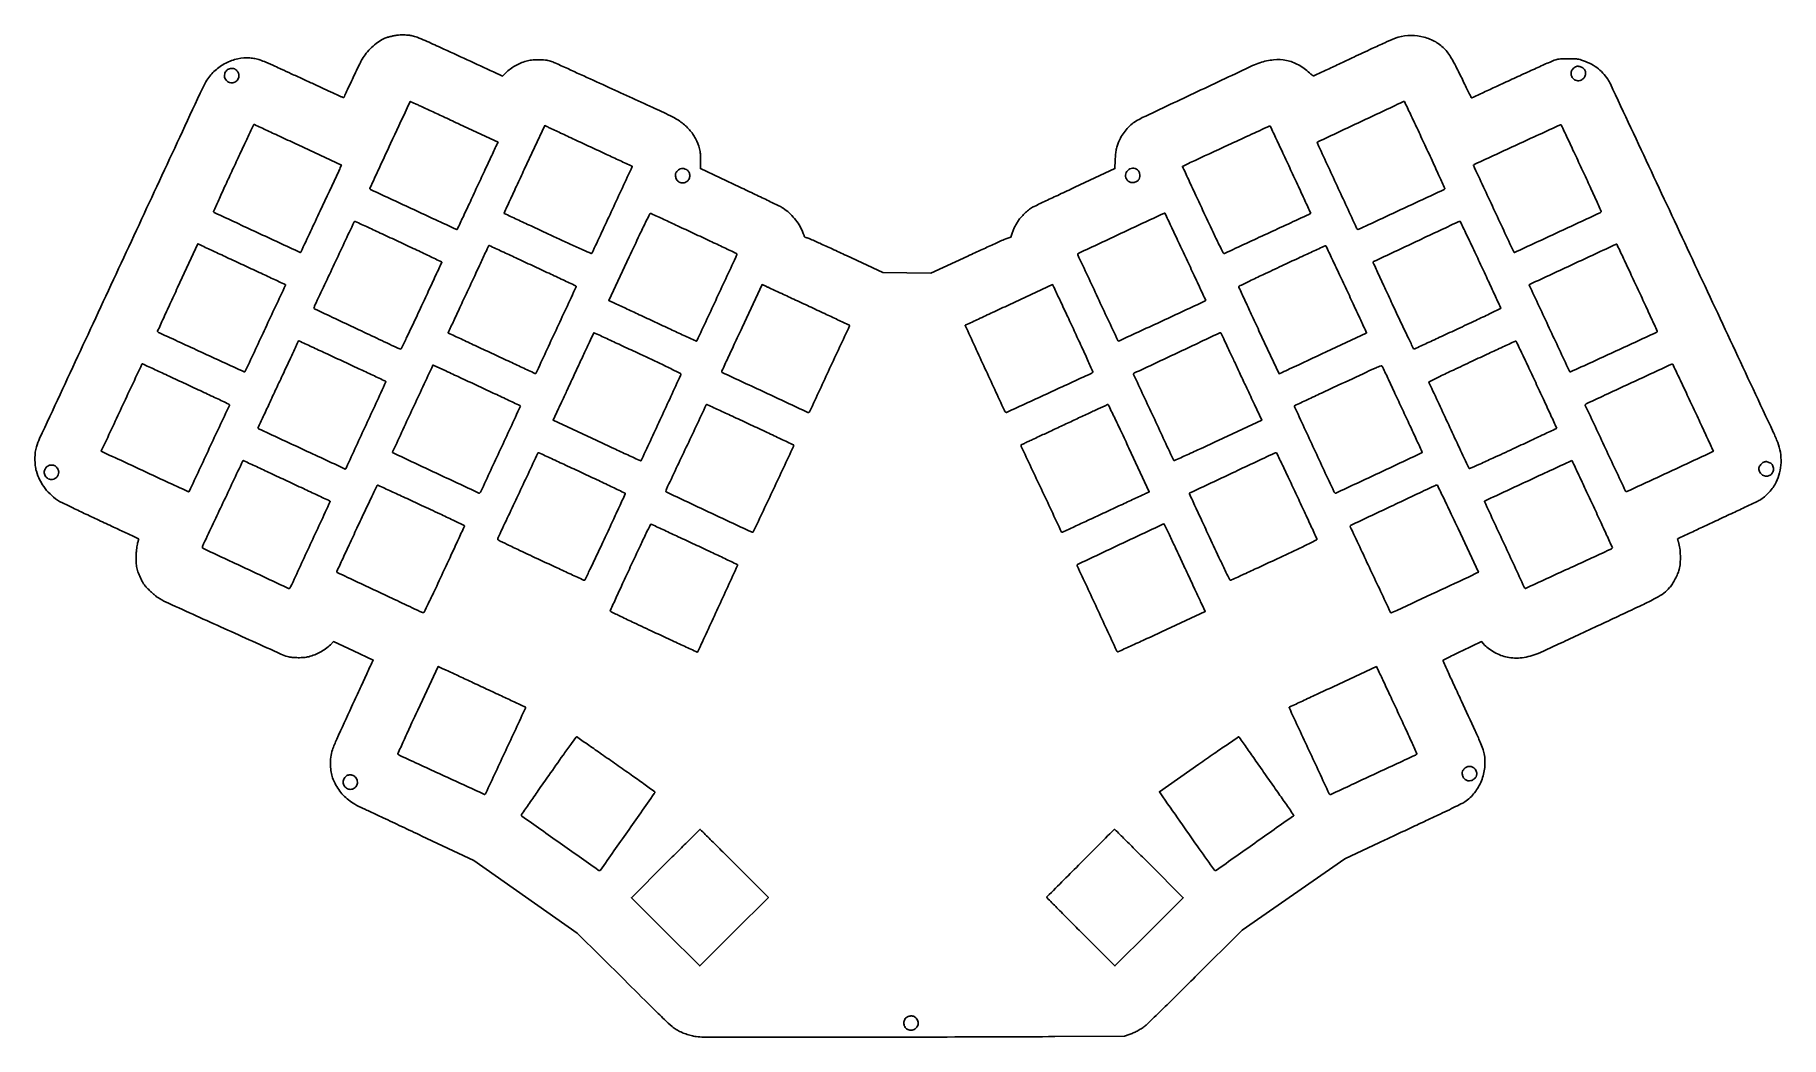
# Model space of a CAD drawing. Extents: x 0 to 2966, y 0 to 1703.
import ezdxf

# ---------------------------------------------------------------- set-up
doc = ezdxf.new("R2010")
doc.units = 0

msp = doc.modelspace()

# ---------------------------------------------------------------- linework, layer by layer
for points in [[(615, 1702.333893, 0.013185), (608.451595, 1701.124802, 0.013648), (602.051577, 1699.584057, 0.014377), (596.451535, 1697.898944, 0.035747), (592.5, 1696.263048, 0.043317), (582.350445, 1690.032588, 0.030713), (572.112542, 1681.434831, 0.030675), (562.986939, 1671.629686, 0.042687), (556.190535, 1661.756236, 0.017191), (552.084211, 1653.929302, 0.001077), (540.817848, 1630.404124, 0.001152), (529.714836, 1606.952206, 0.015494), (525.935249, 1598.229496, -0.037554), (525.302498, 1596.929474, -0.213267), (524.692199, 1596.491454, -0.140044), (523.79841, 1596.559512, -0.013657), (521.766955, 1597.374646, -0.00524), (519.3491, 1598.452602, -0.000091), (506.240918, 1604.464988, -0.00023), (490.981428, 1611.475965, -0.000153), (473.5, 1619.524039, 0.000044), (454.768009, 1628.152813, 0.000041), (435.696875, 1636.933877, 0.000041), (418.822024, 1644.700315, 0.000146), (408, 1649.676113, 0.006597), (392.7614, 1656.435175, 0.021839), (382.494085, 1660.307008, 0.030999), (374.058265, 1662.505702, 0.029753), (365.298874, 1663.682076, 0.073704), (344.755854, 1662.177069, 0.064082), (324.454232, 1654.806375, 0.063224), (306.430625, 1642.408732, 0.067901), (292.569781, 1626.164526, 0.033885), (285.38591, 1613.109557, 0.000035), (146.815535, 1315.097396, 0.000036), (8.353442, 1017.208044, 0.033127), (2.862252, 1003, 0.04885), (0.989935, 993.99276, 0.026394), (0.37177, 982.672153, 0.026305), (0.954963, 971.206769, 0.043747), (2.788948, 961.714544, 0.0483), (8.786721, 946.469355, 0.045532), (17.696392, 932.332065, 0.045542), (29.015359, 920.043988, 0.048376), (42.159289, 910.283698, 0.023471), (46.144168, 908.131936, 0.000578), (64.878041, 899.150992, 0.001251), (86.897737, 888.693736, 0.000851), (112, 876.901631, -0.000057), (136.744858, 865.325376, -0.000094), (157.606309, 855.558191, -0.000002), (176.523302, 846.696953, -0.048298), (176.681052, 846.603548, -0.306133), (176.73067, 846.465709, -0.000848), (176.217364, 844.458074, -0.004452), (175.607381, 842.173486, -0.002713), (174.848298, 839.485615, 0.024439), (173.910843, 835.514075, 0.0154), (173.188493, 830.802661, 0.012953), (172.652201, 825.200103, 0.007627), (172.28726, 818.482562, 0.021251), (172.327985, 806.768184, 0.039441), (173.510593, 797.342447, 0.040267), (176.137001, 788.349351, 0.023194), (180.647632, 778, 0.015251), (183.544867, 772.540565, 0.031407), (186.198965, 768.5, 0.027412), (189.563377, 764.495794, 0.009105), (194.911796, 759, 0.011582), (199.384767, 754.768918, 0.012755), (203.910205, 750.887482, 0.013707), (208.188208, 747.594495, 0.024757), (211.888408, 745.174979, 0.025846), (227.219002, 737.2342, 0.000366), (321.723036, 694.405373, 0.00025), (418.278342, 650.790063, 0.038966), (429.5, 646.746068, 0.042044), (437.479338, 645.261435, 0.023035), (447.41647, 644.725755, 0.023021), (457.392049, 645.107431, 0.040866), (465.5, 646.465543, 0.032094), (475.530795, 649.698777, 0.032315), (485.041524, 654.183099, 0.032187), (493.929944, 659.874655, 0.031286), (502.103843, 666.710037), (507.707686, 672.02562), (541.30194, 656.362781), (574.896194, 640.699941), (573.571251, 638.099971, 0.00968), (572.573014, 636.043647, 0.000045), (562.639832, 614.526241, 0.000213), (551.357843, 590.053757, 0.000135), (538.21847, 561.5, 0.001151), (513.050731, 506.434418, 0.020033), (505.624373, 488.178075, 0.057565), (502.739743, 475.928536, 0.04115), (502.26038, 461.842757, 0.029383), (503.488532, 450.406716, 0.040458), (506.010219, 440.389226, 0.039837), (510.148427, 430.792265, 0.027287), (516.26425, 420.619599, 0.040203), (523.824672, 411.197763, 0.039114), (532.860617, 403.012821, 0.035139), (543.941623, 395.63219, 0.022672), (557.684412, 388.616751, -0.00294), (565.748768, 384.893423, -0.000149), (591.903477, 372.621114, -0.000239), (622.980831, 358.009561, -0.000173), (657.582745, 341.706068), (745.66549, 300.166594), (833.582745, 238.483669), (921.5, 176.800743), (1001.5, 97.147763, 0.000512), (1048.171477, 50.773857, 0.004225), (1069.603336, 29.878462, 0.007824), (1082.39237, 17.997009, 0.050365), (1089.5, 12.789277, 0.028069), (1097.135627, 8.857017, 0.021474), (1105.872177, 5.402911, 0.021466), (1114.877247, 2.709456, 0.027963), (1123.322359, 1.069545, 0.033866), (1136.114543, 0.196017, 0.000058), (1355.043592, 0.117809, 0.000524), (1562.504475, 0.285506, 0.000946), (1732.5, 0.922956), (1850.5, 1.588753), (1858.5, 4.354012, 0.019848), (1865.583702, 7.121844, 0.019515), (1872.466621, 10.456924, 0.019428), (1879.098305, 14.334377, 0.019252), (1885.429816, 18.726058, 0.032062), (1889.733254, 22.417763, 0.000495), (1913.070008, 45.234293, 0.001322), (1940.093655, 71.848306, 0.000874), (1971, 102.554719), (2050.5, 181.817158), (2137.829348, 242.488724), (2225.158696, 303.160289), (2283.829348, 330.681597, 0.000029), (2309.252489, 342.608908, 0.000022), (2337.150161, 355.700601, 0.000022), (2363.339697, 367.993518, 0.000051), (2382.958433, 377.205735, 0.002208), (2398.859377, 384.760098, 0.002987), (2413.160036, 391.737208, 0.002016), (2425.095677, 397.709037, 0.032717), (2428.958433, 399.989755, 0.077043), (2445.415815, 415.400037, 0.070942), (2456.993421, 435.48935, 0.070185), (2462.581406, 458.222375, 0.072612), (2461.561708, 481.341337, 0.037515), (2459.191846, 490.107141, 0.016813), (2454.842723, 501.232354, 0.006172), (2446.324668, 520.377226, 0.000486), (2422.988903, 571, -0.000496), (2411.018317, 596.969513, -0.000808), (2400.914128, 619.041257, -0.000085), (2391.917189, 638.787372, -0.077937), (2391.646827, 639.757472, -0.311606), (2392.046251, 640.510113, -0.001279), (2400.870886, 645.061733, -0.005302), (2411.35352, 650.295013, -0.002854), (2424.380403, 656.535125), (2457.260805, 672.055305), (2460.645459, 668.101098, 0.052894), (2468.366253, 660.804454, 0.034861), (2478.583002, 654.084755, 0.034286), (2489.899775, 648.70801, 0.043955), (2500.95416, 645.443611, 0.044633), (2513.070022, 644.104448, 0.0357), (2526.192037, 644.767565, 0.034004), (2539.757024, 647.374161, 0.031547), (2553.198079, 651.841782, 0.012393), (2558.564417, 654.166228, 0.000218), (2587.230342, 667.451222, 0.000549), (2620.600225, 682.978421, 0.000366), (2658.798832, 700.837516, 0.000849), (2729.090611, 733.909635, 0.01246), (2753.529939, 746.213061, 0.036924), (2766.816535, 754.63813, 0.059152), (2776.565216, 763.850119, 0.033585), (2781.245759, 770.291455, 0.019782), (2785.989745, 778.544823, 0.019804), (2790.047885, 787.108842, 0.034956), (2792.604591, 794.5, 0.044554), (2794.484921, 805.191075, 0.027992), (2794.854119, 817.88379, 0.027942), (2793.800468, 830.58626, 0.043194), (2791.345414, 841.314783, -0.011877), (2790.788829, 843.196803, -0.017816), (2790.401393, 844.865312, -0.012926), (2790.171223, 846.233381, -0.235787), (2790.307173, 846.640506, -0.086405), (2790.780948, 846.973768, -0.000031), (2810.446972, 856.245925, -0.000511), (2832.297465, 866.519082, -0.000311), (2858.1507, 878.622314, 0.000552), (2884.251583, 890.856871, 0.000839), (2906.906841, 901.553327, 0.000299), (2926.426032, 910.823527, 0.021529), (2929.576909, 912.492203, 0.043229), (2937.514463, 918.117002, 0.031806), (2945.283606, 925.597755, 0.031308), (2952.186804, 934.167213, 0.037269), (2957.532607, 943.064749, 0.056884), (2963.342359, 958.839845, 0.050375), (2965.761263, 976.185107, 0.049895), (2964.66914, 993.832087, 0.053363), (2960.08953, 1010.5, 0.015651), (2952.510915, 1028.126378, 0.000028), (2815.249148, 1321.65286, 0.000013), (2675.937107, 1619.500909, 0.033493), (2671.520484, 1627.5, 0.047475), (2663.162672, 1638.129467, 0.044307), (2652.767981, 1647.265445, 0.04295), (2640.597882, 1654.670786, 0.039152), (2626.964757, 1660.155986, 0.0205), (2622.342843, 1661.401689, 0.029841), (2618.178554, 1662.084862, 0.020931), (2612.999311, 1662.401639, 0.005194), (2604.5, 1662.476786, 0.005937), (2596.874512, 1662.374427, 0.015004), (2591.3358, 1662.067805, 0.020068), (2586.941837, 1661.513715, 0.026843), (2583.020416, 1660.639917, 0.035982), (2578.443482, 1658.995856, 0.00093), (2558.521157, 1650.131416, 0.001967), (2535.175645, 1639.581317, 0.001342), (2508.717671, 1627.413131, -0.000392), (2482.662748, 1615.370293, -0.000646), (2460.612745, 1605.2341, -0.000038), (2440.739279, 1596.131342, -0.115796), (2440.197255, 1596.022102, -0.274392), (2439.793149, 1596.279579, -0.000421), (2435.739194, 1604.318732, -0.003047), (2431.226231, 1613.424669, -0.001856), (2426, 1624.23491, 0.004362), (2415.388117, 1645.907215, 0.013505), (2407.705803, 1660.27309, 0.019821), (2401.377868, 1670.417764, 0.037405), (2395.375263, 1677.961388, 0.075173), (2379.238368, 1690.846883, 0.066791), (2359.360437, 1699.026774, 0.064926), (2337.485014, 1701.827393, 0.063954), (2315.505542, 1698.952306, 0.038023), (2309.234663, 1696.777628, 0.002988), (2293.062945, 1689.637115, 0.003295), (2271.031271, 1679.576471, 0.001261), (2240.505542, 1665.299491, -0.000119), (2214.726514, 1653.170729, -0.000194), (2192.815528, 1642.878574, -0.000021), (2173.240187, 1633.693805, -0.017264), (2172.249447, 1633.270085, -0.233371), (2171.476473, 1633.339001, -0.016028), (2169.58544, 1634.576626, -0.020209), (2167.350178, 1636.282861, -0.013629), (2164.936583, 1638.398227, 0.060402), (2146.043584, 1652.064966, 0.076752), (2125.866943, 1659.484512, 0.075198), (2104.064101, 1660.55513, 0.055226), (2080.364714, 1655.469398, 0.029576), (2068.372863, 1650.667703, 0.000233), (1974.766498, 1606.546557, 0.000226), (1881.059679, 1562.272696, 0.030527), (1870.064134, 1556.224728, 0.042457), (1861.647535, 1549.84269, 0.033121), (1853.647555, 1541.608012, 0.032833), (1846.726279, 1532.294185, 0.039283), (1841.5365, 1522.678451, 0.024751), (1838.739461, 1515.400127, 0.030292), (1836.888239, 1508.351644, 0.026309), (1835.734017, 1500.37314, 0.012932), (1835.065444, 1490.133682), (1834.5, 1475.767365), (1766.5, 1443.93397, 0.000215), (1740.141761, 1431.580853, 0.000328), (1717.26751, 1420.830265, 0.000113), (1697.518204, 1411.527096, 0.0087), (1694.389397, 1409.985276, 0.051991), (1689.370207, 1406.702994, 0.01735), (1682.751176, 1400.924188, 0.017783), (1676.295498, 1394.434976, 0.032656), (1671.598621, 1388.649951, 0.016522), (1667.93096, 1383.095961, 0.02075), (1664.925039, 1377.71062, 0.020787), (1662.379976, 1372.102591, 0.016681), (1660.100139, 1365.878299), (1657.922329, 1359.256598), (1652.711165, 1357.745799, 0.034824), (1648.967873, 1356.371755, 0.000701), (1630.570115, 1348.093503, 0.001658), (1609.115106, 1338.31762, 0.001113), (1584.655183, 1327.008465), (1521.810365, 1297.78193), (1481.158453, 1298.524643), (1440.506541, 1299.267355), (1378.503271, 1328.070194, 0.001267), (1354.398277, 1339.193675, 0.001907), (1333.318148, 1348.75947, 0.00075), (1315.178969, 1356.874765, 0.043841), (1311.75, 1358.055231, -0.017674), (1309.929878, 1358.577182, -0.026869), (1308.395313, 1359.169457, -0.025079), (1307.251154, 1359.753842, -0.268281), (1307, 1360.188233, 0.085169), (1306.889506, 1360.832201, 0.003477), (1306.086395, 1363.054314, 0.005982), (1305.081409, 1365.678593, 0.004197), (1303.889857, 1368.609935, 0.038716), (1298.074754, 1380.00484, 0.03455), (1290.370594, 1390.834355, 0.034653), (1281.276101, 1400.466627, 0.03961), (1271.313365, 1408.289366, 0.032156), (1266.327912, 1411.158318, 0.001191), (1246.831338, 1420.709107, 0.00216), (1223.687671, 1431.854744, 0.001516), (1197.538, 1444.211983), (1130.576, 1475.607394), (1130.841411, 1488.553697, 0.007315), (1130.882259, 1495.514265, 0.019031), (1130.647798, 1500.518379, 0.023458), (1130.074745, 1504.84154, 0.01797), (1129.059255, 1509.5, 0.059823), (1122.436687, 1526.570951, 0.058713), (1111.928114, 1541.707287, 0.055258), (1097.558463, 1554.72927, 0.043348), (1079.5, 1565.534235, 0.005801), (1049.657318, 1579.618165, 0.000463), (970.312819, 1615.855536, 0.000109), (883.401963, 1655.428351, 0.031619), (876, 1658.246954, 0.051694), (867.261425, 1659.994029, 0.02356), (855.614674, 1660.540866, 0.023597), (843.85519, 1659.983292, 0.046899), (834.700818, 1658.238918, 0.028625), (825.029855, 1654.826014, 0.030977), (816.072829, 1650.405809, 0.030988), (807.733471, 1644.914477, 0.02869), (799.907989, 1638.301249), (794.315978, 1632.996951), (779.407989, 1639.864145, 0.000143), (689.106602, 1681.429086, 0.00329), (663.188504, 1693.143991, 0.011203), (649.589181, 1698.822172, 0.042856), (640.792158, 1701.423052, 0.026727), (634.861886, 1702.309399, 0.014906), (627.573459, 1702.784625, 0.01487), (620.423364, 1702.824388, 0.033021)], [(342.613215, 1642.715651, -0.02813), (344.426056, 1640.856293, -0.059053), (345.561541, 1639.191263, -0.061603), (346.248039, 1637.353477, -0.033168), (346.653337, 1634.965651, -0.147941), (345.234973, 1627.666628, -0.158105), (340.031074, 1622.605407, -0.157638), (332.834404, 1621.553176, -0.147005), (326.149046, 1624.86077, -0.15142), (322.588316, 1631.095918, -0.150696), (323.169, 1638.265094, -0.15003), (327.692572, 1643.884227, -0.149897), (334.59141, 1646, -0.031523), (337.027832, 1645.846242, -0.065734), (338.863741, 1645.3631, -0.062401), (340.570344, 1644.401205, -0.025989)], [(2629.178001, 1646.858836, -0.124933), (2632.496229, 1642.974987, -0.111662), (2633.738685, 1637.809416, -0.107694), (2632.648983, 1632.459025, -0.109126), (2629.434221, 1628.076389, -0.157563), (2622.494108, 1625.076681, -0.159998), (2615.1598, 1626.731307, -0.158978), (2610.202747, 1632.425669, -0.155529), (2609.500713, 1640.003245, -0.089439), (2610.655443, 1642.77604, -0.045611), (2612.988938, 1645.756979, -0.045754), (2615.761941, 1648.208914, -0.110009), (2618.258484, 1649.304232, -0.059121), (2620.945365, 1649.509378, -0.044632), (2623.882664, 1649.122057, -0.044218), (2626.737015, 1648.211851, -0.054586)], [(722.172898, 1550.746862), (786.845797, 1520.602484), (785.551562, 1518.051242, 0.008181), (784.571183, 1516.037696, 0.000039), (774.86753, 1495.246302, 0.000183), (763.840414, 1471.591828, 0.000116), (750.997826, 1444, -0.000138), (738.2249, 1416.561052, -0.000228), (727.425825, 1393.406693, -0.000008), (717.647291, 1372.4663, -0.06777), (717.457549, 1372.17172, -0.336682), (716.811795, 1372.031573, -0.000013), (643.841476, 1406.013831, -0.000038), (571.589457, 1439.670513, -0.082603), (569.602224, 1441.032511, -0.318504), (569.370088, 1442.24983, -0.000197), (584.843944, 1476.110324, -0.0018), (604.338007, 1518.321334, -0.000633), (632.600934, 1578.74549), (637.878299, 1589.99098), (647.689149, 1585.44111, -0.000394), (654.251945, 1582.391266, -0.000025), (673.615726, 1573.372853, -0.000036), (696.685983, 1562.624769, -0.000027)], [(2360.913997, 1515.922723, -0.001186), (2374.939741, 1485.57751, -0.002505), (2385.642237, 1461.966191, -0.000312), (2394.585367, 1441.936948, -0.311673), (2394.413997, 1441.020929, -0.086569), (2392.393672, 1439.612242, -0.000042), (2320.189453, 1405.963958, -0.000015), (2247.264889, 1371.989977, -0.344106), (2246.587281, 1372.146405, -0.062219), (2244.982707, 1374.723963, -0.000046), (2211.836968, 1446.533376, -0.000017), (2178.304002, 1519.205643, -0.190773), (2178.246762, 1520.240287, -0.204932), (2178.974421, 1521.059934, -0.00002), (2251.605209, 1555.294964, -0.000041), (2323.696981, 1589.265225, -0.090434), (2326, 1589.87761, -0.311829), (2326.292048, 1589.708438, -0.000035), (2336.462237, 1568.169797, -0.000897), (2347.682258, 1544.292606, -0.00054)], [(447.209583, 1516.03831), (520.919167, 1481.742302), (519.568309, 1478.621151, -0.007173), (516.216976, 1471.172908, -0.000044), (484.863168, 1404.094661, -0.000004), (452.033336, 1333.876124, -0.087232), (451.62049, 1333.287156, -0.31486), (451.000079, 1333.177251, -0.000011), (377.99556, 1367.079977, -0.000035), (305.750652, 1400.637941, -0.073299), (303.705284, 1401.98167, -0.327298), (303.560268, 1402.660078, -0.000188), (312.445465, 1422.428704, -0.002113), (322.490931, 1444.50656, -0.001275), (334.575078, 1470.594716, 0.000087), (346.915872, 1497.071851, 0.000127), (357.78067, 1520.408278, 0.000061), (367.015931, 1540.264131, 0.002246), (369.107781, 1544.816442, -0.011628), (370.26232, 1547.209579, -0.019387), (371.357283, 1549.160139, -0.014187), (372.317829, 1550.630533, -0.378235), (372.737987, 1550.7336, 0.011662), (373.364506, 1550.423716, 0.000005), (394.928349, 1540.377154, 0.000077), (418.893602, 1529.216546, 0.000047)], [(944, 1512.481337, -0.00008), (971.051173, 1499.896936, -0.000133), (993.868119, 1489.270484, -0.000004), (1014.533457, 1479.639223, -0.05084), (1014.763811, 1479.501852, -0.355594), (1014.860407, 1479.120651, -0.000005), (981.183277, 1406.673068, -0.000044), (948.302144, 1335.956071, -0.027182), (946.212243, 1332.0348, -0.374431), (944.811972, 1331.585898, -0.002141), (931.153643, 1337.531894, -0.004471), (910.709652, 1346.755449, -0.000736), (871.412965, 1364.979555, -0.000096), (843.045061, 1378.192807, -0.00016), (819.099782, 1389.361007, -0.000006), (797.447879, 1399.468282, -0.044887), (797.118208, 1399.659881, -0.360852), (797.041895, 1399.944462, -0.000031), (807.053703, 1421.73507, -0.000874), (818.183453, 1445.843736, -0.000525), (831.477304, 1474.429793), (866.218193, 1548.929334), (869.859096, 1547.097007, 0.00729), (872.663171, 1545.736695, 0.00007), (893.13986, 1536.172819, 0.000234), (916.715965, 1525.178808, 0.000152)], [(2132.970676, 1473.739128, -0.000574), (2146.10939, 1445.433612, -0.000955), (2157.104744, 1421.554688, -0.000038), (2166.984854, 1399.985112, -0.35069), (2166.905795, 1399.669065, -0.054464), (2164.028054, 1397.935132, -0.000051), (2093.14259, 1365.136949, -0.00003), (2021.646954, 1332.070376, -0.094829), (2019.744257, 1331.596584, -0.299151), (2018.348258, 1332.407788, -0.001675), (2011.222859, 1346.800677, -0.004139), (2001.149024, 1367.758637, -0.000822), (1983.502113, 1405.424523, -0.000313), (1970.295692, 1433.779944, -0.000522), (1959.217223, 1457.670658, -0.000011), (1949.205458, 1479.321495, -0.400838), (1949.257857, 1479.474799, -0.01148), (1962.548822, 1485.994269, -0.000256), (2027.220405, 1515.85485, -0.000013), (2097.406262, 1548.21562, -0.320201), (2098.064881, 1548.090473, -0.081228), (2098.435854, 1547.54956, -0.000031), (2108.551471, 1526.006196, -0.000498), (2119.763181, 1502.062705, -0.000303)], [(2626.996201, 1476.145251, -0.001276), (2640.04667, 1447.96141, -0.002113), (2650.897633, 1424.104912, -0.00019), (2660.494792, 1402.744497, -0.319743), (2660.345251, 1401.995447, -0.079966), (2658.42385, 1400.694405, -0.000034), (2586.115588, 1367.045174, -0.000011), (2513.111476, 1333.080194, -0.318806), (2512.478229, 1333.196603, -0.084143), (2511.865286, 1334.085146, -0.000008), (2477.639374, 1407.554055, -0.000003), (2443.26599, 1481.343431, -0.321714), (2443.323636, 1481.648804, -0.082666), (2445.694224, 1483.259316, -0.000054), (2518.098812, 1516.613191, -0.000018), (2591.347892, 1550.343251, -0.32161), (2592.150951, 1550.188121, -0.079573), (2592.578729, 1549.561274, -0.000041), (2602.65526, 1528.154178, -0.000568), (2613.838916, 1504.319727, -0.000346)], [(1106.810176, 1473.974365, -0.112518), (1110.707923, 1470.182705, -0.115839), (1112.525627, 1465.115967, -0.115244), (1111.902008, 1459.748875, -0.110509), (1108.965231, 1455.119077, -0.134559), (1102.849963, 1451.634849, -0.152119), (1096.122811, 1451.981932, -0.150697), (1090.737799, 1456.097915, -0.131562), (1088.24877, 1462.762799, -0.022006), (1088.106075, 1465.51565, -0.071359), (1088.351081, 1467.323654, -0.077112), (1089.082227, 1468.913324, -0.028633), (1090.560866, 1470.889965, -0.071185), (1094.217261, 1474.156609, -0.100194), (1098.254919, 1475.803613, -0.103609), (1102.512382, 1475.723154, -0.080707)], [(1871.303511, 1474.797846, -0.130539), (1874.398924, 1472.006842, -0.083707), (1876.340578, 1467.544751, -0.080022), (1876.765225, 1462.483426, -0.10065), (1875.483073, 1457.967267, -0.127289), (1872.157716, 1454.25492, -0.100836), (1867.149777, 1452.219044, -0.099876), (1861.702368, 1452.295108, -0.122216), (1857.143477, 1454.532726, -0.182417), (1852.753615, 1462.372936, -0.192174), (1854.76369, 1470.951551, -0.186839), (1862.205564, 1475.950472, -0.175829)], [(1119.5, 1365.540727, -0.000443), (1147.162573, 1352.577581, -0.000724), (1170.585119, 1341.534601, -0.000063), (1191.566059, 1331.602326, -0.084261), (1192.300404, 1331.088652, -0.316758), (1192.581326, 1329.533947, -0.000068), (1158.625394, 1256.440595, -0.000066), (1124.637816, 1183.3301, -0.346781), (1123.325941, 1182.667177, -0.058604), (1122.680068, 1182.878909, -0.000027), (1102.47387, 1192.24174, -0.000399), (1080.014823, 1202.671741, -0.000243), (1053.5, 1215.026677, 0.000078), (1026.71425, 1227.518655, 0.000117), (1003.37707, 1238.391277, 0.000044), (983.294077, 1247.739918, 0.002806), (979.762365, 1249.3595), (975.02473, 1251.5), (1009.721891, 1325.811839, -0.000835), (1027.230226, 1363.147098, -0.003999), (1037.423227, 1384.347315, -0.001404), (1044.727958, 1399.129157, -0.36483), (1045.959526, 1399.66351, -0.035999), (1047.161345, 1399.208056, -0.000055), (1068.197486, 1389.450123, -0.000449), (1091.78575, 1378.479411, -0.000277)], [(1954.324849, 1325.813073, -0.000339), (1967.588872, 1297.351352, -0.000565), (1978.718071, 1273.357286, -0.000013), (1988.770567, 1251.618705, -0.327717), (1988.72974, 1251.417567, -0.075662), (1987.897184, 1250.864788, -0.000006), (1915.070855, 1217.016818, -0.000009), (1842.488344, 1183.284819, -0.048361), (1841.023777, 1182.769416, -0.357943), (1839.539903, 1183.478414, -0.000086), (1805.436821, 1256.404128, -0.000089), (1771.375143, 1329.307651, -0.319545), (1771.700128, 1331.076696, -0.083492), (1773.128635, 1332.062269, -0.00002), (1845.3387, 1365.819481, -0.000017), (1917.666595, 1399.625274, -0.098981), (1919.095109, 1399.974661, -0.301049), (1919.442452, 1399.765373, -0.000048), (1929.689327, 1378.200147, -0.001045), (1941.001755, 1354.257513, -0.000629)], [(618.031812, 1351.75, -0.000882), (646.155259, 1338.559395, -0.001464), (669.819316, 1327.324573, -0.000092), (691.048731, 1317.164557, -0.315336), (691.313228, 1316.695356, -0.083999), (691.143261, 1316.069608, -0.000032), (681.193458, 1294.539088, -0.00051), (670.11543, 1270.635236, -0.00031), (656.9736, 1242.399689, -0.001093), (641.956299, 1210.36988, -0.00295), (631.107962, 1187.710425, -0.000493), (622.302318, 1169.638215, -0.347477), (621.398508, 1169.204334, -0.054837), (615.395871, 1171.266072, -0.00019), (546.127941, 1203.943036, -0.000043), (474.785875, 1237.639094, -0.34488), (474.2612, 1238.684281, -0.060177), (475.825332, 1243.417146, -0.000125), (508.834683, 1313.598303, -0.000033), (542.609029, 1385.34682, -0.285371), (543.585799, 1385.97954, -0.112852), (544.424576, 1385.804343, -0.000075), (565.902208, 1375.933052, -0.000905), (589.826867, 1364.880209, -0.000553)], [(2455.5, 1312.992451, -0.000343), (2468.554327, 1284.925456, -0.000558), (2479.589693, 1261.087055, -0.000055), (2489.439227, 1239.74165, -0.056765), (2489.762784, 1238.761361, -0.343484), (2489.35766, 1237.936051, -0.000373), (2470.438657, 1228.750078, -0.002707), (2447.560378, 1217.815308, -0.001172), (2417.002124, 1203.5, -0.00034), (2388.910694, 1190.443789, -0.000554), (2365.042358, 1179.402256, -0.000057), (2343.685314, 1169.554124, -0.053831), (2342.661372, 1169.209806, -0.34621), (2341.755623, 1169.647063, -0.000496), (2332.974216, 1187.666635, -0.002959), (2322.153586, 1210.266013, -0.001095), (2307.172032, 1242.218353, -0.000524), (2294.070237, 1270.398618, -0.000858), (2283.038035, 1294.299955, -0.00007), (2273.180766, 1315.760375, -0.108027), (2273, 1316.58728, -0.290532), (2273.677718, 1317.65517, -0.00004), (2345.948017, 1351.654215, -0.000084), (2417.506259, 1385.296592, -0.110544), (2420.5, 1385.963261, -0.28808), (2421.080673, 1385.597546, -0.000136), (2431.19375, 1364.52764, -0.001744), (2442.391439, 1340.971384, -0.001054)], [(354, 1311.997826, -0.000128), (381.437808, 1299.226081, -0.000212), (404.588346, 1288.430786, -0.000007), (425.532427, 1278.653204, -0.066654), (425.811391, 1278.474438, -0.337967), (425.943168, 1277.873754, -0.000011), (391.938055, 1204.866305, -0.000035), (358.268262, 1132.59629, -0.077313), (356.93215, 1130.602399, -0.325152), (355.705629, 1130.357138, -0.000045), (283.362678, 1163.663737, -0.000122), (212.168849, 1196.470134, -0.088905), (208.813821, 1198.811985, -0.311683), (208.697847, 1199.450101, -0.000129), (218.48736, 1221.094386, -0.001731), (229.498365, 1245.200137, -0.001044), (242.708587, 1273.700818), (277.289533, 1347.901637), (279.894767, 1346.579482, 0.008212), (281.948676, 1345.579197, 0.000041), (302.737838, 1335.875732, 0.000187), (326.404437, 1324.842355, 0.000119)], [(845.326318, 1310.920465, -0.000382), (873.434549, 1297.803336, -0.000626), (897.22122, 1286.644479, -0.000049), (918.563798, 1276.597035, -0.081383), (919.235283, 1276.135181, -0.32051), (919.494751, 1274.752974, -0.000054), (885.352959, 1201.256798, -0.000051), (851.179528, 1127.73291, -0.442732), (850.124602, 1127.404248, 0.023748), (849.60275, 1127.678642, 0.000007), (828.092852, 1137.715343, 0.000132), (804.226171, 1148.843651, 0.00008), (776, 1161.990094, -0.000124), (747.798761, 1175.127929, -0.000205), (724.014088, 1186.227325, -0.000006), (702.47773, 1196.288586, -0.076746), (702.23945, 1196.448213, -0.325696), (702.193413, 1196.678112, -0.00002), (711.636079, 1217.152319, -0.000682), (722.106517, 1239.771468, -0.00041), (734.593853, 1266.593883, 0.000135), (747.228145, 1293.692967, 0.000206), (758.174556, 1317.213516, 0.00007), (767.626564, 1337.552293, 0.005587), (769.068866, 1340.75, -0.0113), (769.825997, 1342.378722, -0.017266), (770.562265, 1343.751563, -0.011973), (771.222772, 1344.827074, -0.254305), (771.540781, 1345, -0.108571), (772.017171, 1344.895322, -0.000023), (793.467673, 1334.989136, -0.000495), (817.225657, 1323.987428, -0.0003)], [(2227.671822, 1270.573437, -0.00047), (2240.839913, 1242.239486, -0.000781), (2251.875997, 1218.33668, -0.000026), (2261.8152, 1196.717889, -0.3138), (2261.763692, 1196.430359, -0.087305), (2261.236038, 1196.060604, -0.000003), (2193.531465, 1164.429783, -0.000074), (2131.083874, 1135.266761, -0.003493), (2118.364643, 1129.437066), (2113.229285, 1127.126621), (2079.157986, 1200.31331, -0.000336), (2066.074209, 1228.467252, -0.000546), (2055.008961, 1252.388033, -0.000056), (2045.138877, 1273.792779, -0.053214), (2044.793343, 1274.816163, -0.346551), (2045.228426, 1275.721694, -0.000492), (2063.307978, 1284.56042, -0.002948), (2085.972594, 1295.448134, -0.001093), (2118, 1310.516227, -0.00069), (2146.245056, 1323.682009, -0.001136), (2170.169722, 1334.727743, -0.00008), (2191.687234, 1344.598688, -0.176848), (2192.386288, 1344.654635, -0.217247), (2192.906698, 1344.218022, -0.000093), (2203.117008, 1322.792017, -0.001327), (2214.418591, 1298.901448, -0.000805)], [(2721.424113, 1273.481606, -0.000711), (2734.6052, 1245.109503, -0.001176), (2745.639846, 1221.12109, -0.000067), (2755.517962, 1199.505491, -0.250579), (2755.484771, 1198.975359, -0.147293), (2753.476308, 1197.196892, -0.000086), (2681.197855, 1163.865994, -0.00005), (2608.39661, 1130.317871, -0.328798), (2607.109629, 1130.583599, -0.074054), (2605.838854, 1132.506309, -0.000031), (2572.119328, 1204.858078, -0.000009), (2538.067117, 1277.939039, -0.371264), (2538.20992, 1278.445244, -0.037383), (2539.932565, 1279.409098, -0.000011), (2612.821248, 1313.312267, -0.000002), (2686.44161, 1347.553398, -0.269014), (2686.737311, 1347.52664, -0.129936), (2686.885331, 1347.349666, -0.000006), (2697.02445, 1325.70664, -0.000275), (2708.197762, 1301.821069, -0.000166)], [(1315.5, 1241.540975, -0.000217), (1341.598939, 1229.357267, -0.000358), (1363.630705, 1219.041343, -0.000015), (1383.524692, 1209.708265, -0.086769), (1383.859847, 1209.473124, -0.315252), (1383.985081, 1208.765319, -0.000014), (1350.056463, 1135.88269, -0.00004), (1316.456506, 1063.726578, -0.082936), (1315.056333, 1061.685962, -0.320653), (1313.112945, 1061.325612, -0.000108), (1240.361297, 1095.350703, -0.000105), (1167.589321, 1129.423067, -0.356472), (1166.802048, 1131.061884, -0.048984), (1167.141401, 1132.036983, -0.000047), (1177.038995, 1153.454384, -0.00048), (1188.122776, 1177.372293, -0.000295), (1201.227078, 1205.535788), (1235.35006, 1278.759291), (1241.42503, 1276.004316, -0.002366), (1245.825242, 1273.983674, -0.00006), (1265.690478, 1264.744282, -0.000128), (1289.003598, 1253.890591, -0.000087)], [(1765.455914, 1200, -0.001084), (1777.820881, 1173.302826, -0.001796), (1788.123869, 1150.717551, -0.000139), (1797.275622, 1130.44861, -0.309799), (1797.164196, 1129.825704, -0.090535), (1793.992832, 1127.597992, -0.000111), (1722.636894, 1094.737412, -0.000042), (1650.202568, 1061.407068, -0.321945), (1649.010561, 1061.638488, -0.080934), (1646.805623, 1064.899157, -0.000102), (1613.802289, 1136.319863, -0.000033), (1580.274774, 1208.926319, -0.43538), (1580.608922, 1209.742178, 0.01886), (1581.320597, 1210.041833, 0.00001), (1602.828871, 1220.06943, 0.000137), (1626.755379, 1231.233045, 0.000084), (1655, 1244.426627), (1728.5, 1278.774847), (1730.791718, 1274.137424, -0.005322), (1732.469363, 1270.649635, -0.000082), (1741.919659, 1250.446618, -0.000219), (1752.883884, 1226.970243, -0.000145)], [(1023.685314, 1162.574117, -0.000779), (1062.308165, 1144.487768, -0.004395), (1082.822896, 1134.62098, -0.002076), (1096.536556, 1127.805322, -0.300034), (1097.389417, 1126.324117, -0.093297), (1096.908761, 1124.414696, -0.000029), (1063.908792, 1052.973408, -0.000053), (1031.216667, 982.229319, -0.05056), (1029.399712, 979.156702, -0.355639), (1029.13748, 979.089084, -0.000026), (1007.349694, 989.109721, -0.000794), (983.259048, 1000.237395, -0.000477), (954.691063, 1013.521399), (880.235388, 1048.229393), (889.430463, 1067.864697, 0.00043), (894.540182, 1078.800554, 0.000092), (903.396671, 1097.806982, 0.000096), (913.649799, 1119.832288, 0.000091), (924.062768, 1142.222903, -0.000243), (933.829855, 1163.208049, -0.000405), (942.082249, 1180.878913, -0.000008), (949.576601, 1196.892109, -0.252111), (949.685314, 1196.972903, -0.146105), (949.831339, 1196.951585, -0.000003), (971.499256, 1186.879437, -0.000197), (995.368215, 1175.772559, -0.000118)], [(2036.714582, 1149.230261, 0.000021), (2046.130336, 1129.001822, 0.000018), (2056.052627, 1107.689556, 0.000018), (2065.073619, 1088.316909, 0.000052), (2071.35128, 1074.840566), (2083.773395, 1048.181132), (2009.673819, 1013.603444, -0.001179), (1981.205871, 1000.400903, -0.001954), (1957.113443, 989.410503, -0.000164), (1935.517195, 979.669082, -0.311752), (1934.799603, 979.800397, -0.08777), (1933.27541, 981.979759, -0.00005), (1899.936347, 1053.703293, -0.000025), (1866.333678, 1126.022346, -0.191456), (1866.262086, 1127.286259, -0.204973), (1866.894347, 1127.998335, -0.000015), (1939.587921, 1162.249881, -0.000036), (2011.644273, 1196.192132, -0.075914), (2014, 1196.891553, -0.326621), (2014.291865, 1196.734252, -0.000086), (2020.878659, 1182.919499, -0.001426), (2028.160678, 1167.527001, -0.000858)], [(522.227146, 1148.885591, -0.000329), (550.37047, 1135.760038, -0.00054), (574.179213, 1124.605585, -0.000039), (595.566022, 1114.555575, -0.076136), (596.191451, 1114.135591, -0.325519), (596.355415, 1113.318615, -0.000019), (562.64757, 1040.0865, -0.000053), (529.289039, 967.641055, -0.088674), (527.714686, 965.381353, -0.315048), (527.335617, 965.314334, -0.000004), (453.597787, 999.617727, -0.000011), (380.225852, 1033.753523, -0.087462), (379.189428, 1034.477835, -0.31411), (379.137384, 1034.767691, -0.000033), (388.138001, 1054.335733, -0.000871), (398.143868, 1075.986107, -0.000524), (410.088779, 1101.643906, 0.000067), (422.287697, 1127.784917, 0.000096), (433.107624, 1150.99071, 0.000052), (442.257702, 1170.630345, 0.001462), (444.624104, 1175.75, -0.005358), (445.935117, 1178.529264, -0.008574), (447.120247, 1180.870312, -0.003195), (448.173397, 1182.834522, -0.274672), (448.451899, 1183, -0.108691), (448.843782, 1182.913794, -0.000016), (470.330615, 1172.978892, -0.000406), (494.096006, 1161.96608, -0.000246)], [(2550.743365, 1108.593919, -0.000648), (2563.901066, 1080.269443, -0.001077), (2574.909805, 1056.355488, -0.00005), (2584.78506, 1034.77591, -0.313305), (2584.713863, 1034.38053, -0.086849), (2584.319467, 1034.103624, -0.000018), (2562.714163, 1023.963014, -0.000389), (2538.771857, 1012.749266, -0.000236), (2510.416249, 999.511627, -0.00098), (2476.438787, 983.749989, -0.003261), (2454.019996, 973.580441, -0.000688), (2436.848128, 965.953923, -0.389644), (2435.875713, 966.283211, -0.016555), (2433.68759, 970.611343, -0.000033), (2401.357715, 1040.20116, -0.000012), (2368.414461, 1111.127997, -0.046789), (2367.825424, 1112.786395, -0.354643), (2368.232584, 1113.665277, -0.000461), (2386.497695, 1122.588285, -0.002896), (2409.229728, 1133.505056, -0.001106), (2441, 1148.450568, -0.000685), (2469.24767, 1161.615597, -0.001126), (2493.180972, 1172.664553, -0.000082), (2514.69884, 1182.535395, -0.168042), (2515.424584, 1182.605978, -0.226014), (2515.965962, 1182.167666, -0.000103), (2526.180867, 1160.773209, -0.001412), (2537.489311, 1136.902636, -0.000856)], [(256.417064, 1109.928002, -0.000413), (284.493227, 1096.810396, -0.000675), (308.259748, 1085.643255, -0.000056), (329.565914, 1075.59409, -0.082735), (330.275696, 1075.102306, -0.319165), (330.571998, 1073.491292, -0.000073), (296.525785, 1000.4439, -0.000071), (262.444149, 927.375555, -0.35639), (261.092085, 926.723258, -0.050025), (259.870748, 927.148667, -0.000007), (187.064187, 960.994291, -0.000005), (114.147058, 994.893401, -0.062258), (113.263694, 995.44666, -0.3438), (113.123447, 996.060502, -0.000012), (147.653799, 1069.850075, -0.000012), (182.175997, 1143.612951, -0.291086), (182.784499, 1144, -0.108754), (183.212838, 1143.905717, -0.000019), (204.640787, 1133.991351, -0.000446), (228.355491, 1122.992162, -0.00027)], [(750.33815, 1107.639626, -0.000308), (778.641881, 1094.425512, -0.000506), (802.562289, 1083.210349, -0.00003), (824.094029, 1073.086912, -0.086677), (824.606465, 1072.726868, -0.314469), (824.766622, 1071.826525, -0.000023), (791.124521, 999.116972, -0.000065), (757.880856, 927.301456, -0.084195), (756.13381, 924.756856, -0.320065), (754.266544, 924.413937, -0.000099), (681.422957, 958.538148, -0.000095), (608.554426, 992.708678, -0.36288), (607.828159, 994.26787, -0.0438), (608.369037, 995.75962, -0.000009), (642.216369, 1068.522636, -0.000002), (676.332745, 1141.8601, -0.29172), (676.552124, 1142, -0.109386), (676.607183, 1141.987809), (698.255683, 1131.90664, -0.000057), (722.066887, 1120.815043, -0.000034)], [(2322.811639, 1066.5, -0.000293), (2335.510623, 1039.189129, -0.000476), (2346.254829, 1015.989009, -0.000048), (2355.844431, 995.224941, -0.047004), (2356.187853, 994.249819, -0.358395), (2355.426981, 992.648566, -0.0001), (2282.611051, 958.480375, -0.000103), (2209.81033, 924.355357, -0.325974), (2207.935589, 924.719986, -0.078596), (2206.465232, 926.908398, -0.000044), (2172.99148, 999.009801, -0.000014), (2139.160037, 1071.903745, -0.314796), (2139.287081, 1072.620414, -0.086815), (2139.656258, 1072.879651, -0.000016), (2161.271307, 1083.028521, -0.000364), (2185.211648, 1094.247033, -0.00022), (2213.570422, 1107.495689, -0.000423), (2261.965993, 1130.029351, -0.007267), (2277.931394, 1137.166388, -0.014101), (2286.496665, 1140.564142, -0.378458), (2288.602492, 1139.737306, -0.008984), (2289.472589, 1137.959213, -0.000034), (2299.123774, 1117.300959, -0.000178), (2310.054316, 1093.878405, -0.000112)], [(2816.555702, 1069.590642, -0.000407), (2829.758725, 1041.240998, -0.000678), (2840.830262, 1017.332698, -0.00002), (2850.815468, 995.691167, -0.318749), (2850.769407, 995.444887, -0.083533), (2849.940506, 994.875256, -0.000007), (2777.304438, 961.087008, -0.000013), (2705.072077, 927.489936, -0.043192), (2703.264584, 926.832187, -0.36351), (2701.699479, 927.558794, -0.000096), (2667.522185, 1000.412579, -0.0001), (2633.388821, 1073.246972, -0.325083), (2633.74555, 1075.096229, -0.079208), (2635.92792, 1076.568639, -0.000044), (2707.703685, 1109.953103, -0.000021), (2780.099559, 1143.61455, -0.181602), (2781.286295, 1143.704794, -0.213913), (2781.749229, 1143.311006, -0.000073), (2791.97103, 1121.839303, -0.001168), (2803.277422, 1097.936621, -0.000707)], [(1215.889364, 1040.5, -0.000752), (1243.902666, 1027.410971, -0.001246), (1267.491713, 1016.274119, -0.00007), (1288.692343, 1006.196545, -0.278784), (1288.971362, 1005.773597, -0.119926), (1288.568049, 1003.776902, -0.000039), (1254.598428, 931.263624, -0.00002), (1220.411962, 858.310177, -0.279498), (1219.633501, 857.791824, -0.121158), (1217.071424, 858.307915, -0.000066), (1145.132735, 892.179411, -0.000034), (1072.629777, 926.334412, -0.290393), (1072, 927.327324, -0.110573), (1072.824258, 931.008984, -0.000129), (1106.380719, 1002.147233, -0.000056), (1140.404865, 1074.207668, -0.353408), (1141.604569, 1074.787395, -0.050784), (1142.564463, 1074.457792, -0.000047), (1163.933694, 1064.596922, -0.000491), (1187.792405, 1053.556125, -0.000301)], [(1858.333161, 1000.751954), (1892.948869, 926.503908), (1888.224435, 924.37911, 0.003218), (1884.702628, 922.767859, 0.00005), (1864.619053, 913.420246, 0.000134), (1841.284835, 902.549214, 0.000089), (1814.5, 890.056097, -0.000219), (1787.986606, 877.698035, -0.00036), (1765.532141, 867.263543, -0.000024), (1745.325773, 857.892622, -0.053949), (1744.694522, 857.678941, -0.35085), (1743.907181, 858.065367, -0.000024), (1709.559824, 931.094607, -0.000049), (1675.473867, 1003.595546, -0.12188), (1675.031372, 1005.814686, -0.272323), (1675.285451, 1006.20462, -0.000855), (1680.767657, 1008.919661, -0.004351), (1687.05491, 1011.952294, -0.002668), (1694.5151, 1015.422458, 0.001307), (1705.32439, 1020.414747, 0.00028), (1724.047169, 1029.13414, 0.000293), (1745.722763, 1039.258949, 0.000279), (1767.733728, 1049.571112, -0.000598), (1788.426867, 1059.249808, -0.000971), (1806.031846, 1067.416883, -0.000112), (1821.757436, 1074.670768, -0.085411), (1822.608727, 1074.898654, -0.312705), (1823.252998, 1074.534043, -0.000169), (1833.560129, 1053.159866, -0.001984), (1844.980627, 1029.213839, -0.001198)], [(428.415549, 945.085259, -0.000208), (456.400057, 931.99024, -0.000344), (480.020904, 920.905375, -0.000014), (501.356344, 910.874392, -0.086687), (501.701306, 910.632027, -0.314781), (501.821837, 909.952208, -0.000013), (467.97392, 837.011525, -0.00004), (434.475657, 764.844261, -0.077124), (433.060516, 762.724304, -0.327579), (431.199663, 762.356522, -0.000102), (358.391122, 796.473591, -0.0001), (285.572626, 830.631186, -0.35342), (284.791308, 832.238142, -0.053532), (286.837485, 838.137874, -0.000178), (319.666365, 907.661, -0.000038), (353.513337, 979.259985, -0.402542), (354.447169, 979.615469, -0.008768), (355.29176, 979.239115, -0.000007), (376.609673, 969.287755, -0.000077), (400.383995, 958.184855, -0.000047)], [(929.75, 958.819596, -0.00104), (957.836341, 945.640901, -0.001721), (981.482813, 934.385733, -0.000132), (1002.638222, 924.219913, -0.288253), (1003, 923.64452, -0.108095), (1002.832375, 922.878221, -0.00006), (992.957785, 901.394232, -0.000794), (981.921098, 877.489587, -0.000484), (968.813735, 849.289614, -0.001088), (953.770623, 817.189374, -0.002982), (942.961451, 794.604106, -0.000509), (934.217046, 776.655964, -0.345332), (933.302374, 776.212547, -0.054632), (932.272856, 776.556893, -0.000058), (910.919343, 786.403061, -0.000565), (887.053058, 797.443996, -0.000347), (858.965596, 810.5, -0.00091), (823.511278, 827.088904, -0.003777), (802.206204, 837.301943, -0.001122), (786.860575, 844.843958, -0.351785), (786.323068, 846, -0.049538), (788.239452, 851.41232, -0.000139), (820.941728, 920.952529, -0.000031), (854.571106, 992.401143, -0.288231), (855.5, 992.995969, -0.110305), (856.273529, 992.829961, -0.000063), (877.723437, 982.960091, -0.000818), (901.593263, 971.925748, -0.000499)], [(2143.367406, 920.437398, -0.000372), (2156.376989, 892.497203, -0.000602), (2167.403743, 868.694387, -0.00008), (2177.189469, 847.494803, -0.044947), (2177.655575, 846.187398, -0.35291), (2177.022449, 844.79182, -0.002178), (2163.761048, 838.188208, -0.00455), (2143.766368, 828.565267, -0.000774), (2105.482983, 810.64001, -0.000369), (2077.524349, 797.626933, -0.000596), (2053.703662, 786.595694, -0.00008), (2032.491849, 776.80739, -0.044129), (2031.173389, 776.335091, -0.353679), (2029.758368, 776.974004, -0.002242), (2023.150468, 790.234548, -0.004564), (2013.470642, 810.340735, -0.000756), (1995.235991, 849.270683, -0.000474), (1982.109533, 877.47536, -0.000778), (1971.056822, 901.380512, -0.000058), (1961.164388, 922.870413, -0.108244), (1961, 923.620858, -0.290571), (1961.625667, 924.606573, -0.000034), (2033.977281, 958.632271, -0.000075), (2105.60677, 992.299284, -0.104934), (2108.507415, 992.978822, -0.293867), (2109.092571, 992.619558, -0.000141), (2119.163096, 971.678515, -0.001785), (2130.314819, 948.258671, -0.001079)], [(2645.490594, 905.440496, -0.001083), (2658.656506, 877.066236, -0.001797), (2669.622649, 853.071769, -0.000136), (2679.364492, 831.536307, -0.326426), (2679.232212, 830.904847, -0.075564), (2675.770665, 828.624981, -0.000106), (2604.528635, 795.834412, -0.000033), (2532.0264, 762.488324, -0.330406), (2530.981928, 762.707902, -0.072698), (2529.620505, 764.784893, -0.000036), (2496.065021, 836.99483, -0.000011), (2462.158514, 909.977887, -0.314903), (2462.269103, 910.602436, -0.087839), (2463.438069, 911.419744, -0.000014), (2536.675016, 945.44423, -0.000005), (2610.323193, 979.656388, -0.314896), (2610.75307, 979.580264, -0.08702), (2610.925995, 979.33379, -0.000007), (2621.065992, 957.692933, -0.000243), (2632.253164, 933.786123, -0.000146)], [(35.793567, 969.520248, -0.090185), (39.280434, 965.307551, -0.111884), (40.725511, 960.441614, -0.114821), (39.917867, 955.524558, -0.098809), (37.004291, 951.158137, -0.150128), (30.387188, 947.650997, -0.15948), (23.119089, 948.578743, -0.159541), (17.807821, 953.62353, -0.150248), (16.346663, 960.965651, -0.134239), (18.676098, 966.994621, -0.130938), (23.767486, 971.06834, -0.134752), (30.09116, 972.001631, -0.145551)], [(2945.282119, 976.638016, -0.052404), (2948.292116, 974.973642, -0.076636), (2950.477394, 972.885004, -0.077046), (2951.924407, 970.244078, -0.053582), (2952.735505, 966.935294, -0.138395), (2951.763326, 960.120999, -0.146838), (2947.378951, 955.002997, -0.145697), (2940.871261, 953.121107, -0.135737), (2934.189824, 955.025635, -0.075878), (2931.90335, 956.947499, -0.049095), (2929.884713, 959.761697, -0.049398), (2928.469428, 962.885347, -0.081858), (2928, 965.733483, -0.101485), (2928.544478, 968.388413, -0.047584), (2930.232028, 971.480018, -0.046831), (2932.55519, 974.304355, -0.074284), (2935.061664, 976.172735, -0.033295), (2937.861274, 977.442167, -0.078573), (2940.1002, 977.901421, -0.078483), (2942.373167, 977.647731, -0.033161)], [(656.978287, 903.524821, -0.001158), (687.784891, 889.11616, -0.002751), (710.616807, 878.219028, -0.000391), (729.376276, 869.120408, -0.347093), (729.779959, 868.285275, -0.053575), (729.448503, 867.301426, -0.000052), (719.594738, 845.934717, -0.000529), (708.55555, 822.070628, -0.000325), (695.5, 793.973763, -0.000853), (678.359766, 757.312471, -0.004059), (668.3534, 736.446509, -0.001449), (661.177242, 721.895587, -0.352835), (659.931453, 721.322238, -0.048095), (654.287611, 723.338913, -0.000148), (584.944212, 755.950191, -0.000032), (513.596299, 789.535489, -0.290474), (513, 790.475309, -0.108135), (513.171152, 791.257441, -0.000063), (523.040105, 812.720087, -0.000811), (534.074502, 836.607159, -0.000495), (547.179081, 864.782128, -0.001146), (561.746224, 895.834786, -0.002774), (572.686745, 918.688912, -0.000403), (581.782902, 937.384319, -0.348379), (582.62741, 937.788836, -0.052015), (583.615651, 937.452886, -0.000051), (604.991545, 927.604637, -0.000517), (628.867874, 916.571483, -0.000317)], [(2417.250601, 863.97211), (2451.810985, 789.94422), (2448.155493, 788.103301, -0.007955), (2434.926454, 781.702899, -0.000187), (2372.378058, 752.688364, -0.000014), (2304.557384, 721.261334, -0.11753), (2303.42286, 721.031457, -0.281449), (2302.567174, 721.595478, -0.000025), (2268.784549, 793.491585, -0.000101), (2235.729994, 863.88451, -0.056162), (2234.236996, 868.292123, -0.349072), (2234.80766, 869.451792, -0.000052), (2306.778821, 903.483532, -0.000131), (2377.706669, 936.990037, -0.099614), (2381.595109, 937.951875, -0.299762), (2382.231058, 937.571912, -0.000161), (2392.520642, 916.24017, -0.001922), (2403.920322, 892.353262, -0.001161)], [(1120.858358, 837.199374, -0.000924), (1148.632286, 824.201749, -0.001517), (1172.087457, 813.085331, -0.000136), (1193.052646, 803.064039, -0.187878), (1193.645683, 802.431539, -0.20609), (1193.618292, 801.323043, -0.000021), (1160.405217, 729.139327, -0.000092), (1127.968451, 658.684656, -0.041359), (1125.432349, 654.196288, -0.366521), (1125.21101, 654.13475, -0.00002), (1103.589308, 664.09008, -0.000694), (1079.700403, 675.130689, -0.000417), (1051.362955, 688.303771, -0.001025), (1017.891007, 703.981231, -0.003196), (995.44248, 714.727591, -0.000695), (978.17762, 723.158246, -0.286242), (977.5, 724.244912, -0.107151), (977.754349, 725.418152, -0.000142), (987.4875, 746.795158, -0.001218), (998.464793, 770.731844, -0.000749), (1011.5, 798.863272, -0.000853), (1028.610943, 835.482487, -0.004044), (1038.615458, 856.357693, -0.001414), (1045.799292, 870.936851, -0.378598), (1047, 871.425218, -0.024067), (1048.179695, 870.946257, -0.000036), (1069.314643, 861.154208, -0.000296), (1093.009591, 850.15695, -0.000183)], [(1947.937614, 808.729765, 0.000044), (1959.592336, 783.702022, 0.000057), (1970.258899, 760.808341, 0.000042), (1979.204316, 741.618696, 0.00053), (1982.587041, 734.383738), (1987.798854, 723.267475), (1913.661476, 688.671688, -0.001139), (1885.18088, 675.460294, -0.001887), (1861.082129, 664.458239, -0.000153), (1839.469372, 654.697486, -0.311884), (1838.775759, 654.824241, -0.087813), (1837.223325, 657.044392, -0.000052), (1803.917146, 728.730346, -0.000026), (1770.343172, 801.022224, -0.191408), (1770.270297, 802.310892, -0.204963), (1770.949704, 803.076097, -0.000017), (1843.646106, 837.332135, -0.000036), (1915.827896, 871.336293, -0.089516), (1918, 871.917901, -0.312412), (1918.291899, 871.749784, -0.000048), (1927.000424, 853.373558, -0.001051), (1936.61407, 832.971689, -0.000632)], [(767.5, 591.512012, -0.000106), (792.825536, 579.695645, -0.000176), (814.189631, 569.712955, -0.000005), (833.52939, 560.667653, -0.061268), (833.762574, 560.5215, -0.343659), (833.881902, 560.003733, -0.000008), (799.858396, 486.887553, -0.000028), (766.149227, 414.460727, -0.074066), (764.940252, 412.629547, -0.328843), (763.774293, 412.388332, -0.000041), (691.386835, 445.717128, -0.00012), (620.213086, 478.514874, -0.083426), (616.759651, 480.869977, -0.317625), (616.630905, 481.536827, -0.000145), (626.400609, 503.142713, -0.001845), (637.405832, 527.225252, -0.001113), (650.619572, 555.694023), (685.219841, 629.807348), (693.359921, 626.048278, -0.000793), (698.999201, 623.43321, -0.000035), (718.496352, 614.352634, -0.000059), (741.623874, 603.575918, -0.000043)], [(2314.662356, 553.044151, -0.001203), (2327.385862, 525.590859, -0.001992), (2337.975084, 502.354737, -0.00017), (2347.355943, 481.532027, -0.311621), (2347.226699, 480.826699, -0.087762), (2345.083934, 479.328053, -0.000048), (2273.308186, 445.961842, -0.000024), (2200.946684, 412.336086, -0.191406), (2199.704019, 412.26553, -0.206386), (2198.38513, 413.442451, -0.000052), (2164.410076, 486.544866, -0.000038), (2130.343424, 559.878797, -0.441342), (2130.710508, 560.755681, 0.0232), (2131.340357, 561.014193, 0.00001), (2152.858712, 571.036488, 0.000149), (2176.762326, 582.178948, 0.000091), (2205, 595.358158), (2278.5, 629.678626), (2279.918205, 627.089313, -0.015512), (2280.962891, 625.033043, -0.000079), (2290.709308, 604.270455, -0.000357), (2301.785457, 580.621569, -0.000226)], [(988, 463.235681, -0.001005), (1013.101667, 445.571198, -0.001665), (1034.205467, 430.550941, -0.000122), (1053.08193, 417.014055, -0.294452), (1053.316483, 416.419405, -0.104323), (1052.200529, 413.815639, -0.000067), (1006.620202, 349.0067, -0.000033), (960.612967, 283.61859, -0.252672), (959.5, 283.063553, -0.146832), (956.712272, 283.999636, -0.000104), (892.231559, 329.620093, -0.000067), (827.342303, 375.562956, -0.262241), (826.600318, 377.132337, -0.133408), (826.961468, 378.164648, -0.000147), (840.28837, 397.557798, -0.001368), (855.276963, 419.228021, -0.000839), (873.05707, 444.693107, -0.000818), (897.313113, 479.188974, -0.004604), (910.475127, 497.482502, -0.00212), (919.50201, 509.679315, -0.375536), (920.956752, 509.990809, -0.025316), (922.152489, 509.244198, -0.000046), (941.287296, 495.90246, -0.000345), (962.777927, 480.893105, -0.000214)], [(2091.510888, 444, 0.000077), (2109.112536, 418.815122, 0.000126), (2124.06153, 397.444272, 0.000012), (2137.446747, 378.320261, 0.012721), (2138.059101, 377.491138, -0.427812), (2137.876649, 376.258262, -0.000063), (2072.244124, 329.871773, -0.000102), (2007.031736, 283.814549, -0.166635), (2004.384608, 283.040506, -0.231486), (2003.563772, 283.489696, -0.000053), (1977.642242, 320.184528, -0.001028), (1949.100421, 360.7747, -0.000637), (1915.727495, 408.572863), (1909.954991, 416.86297), (1977.182007, 463.926973, -0.001136), (2003.007988, 481.919844, -0.00189), (2024.857781, 496.946938, -0.000145), (2044.471564, 510.318959, -0.375567), (2045.078618, 510.245488, -0.030111), (2045.583023, 509.610924, -0.000018), (2058.994305, 490.478362, -0.000234), (2073.917038, 469.16671, -0.000143)], [(544.749399, 441.57639, -0.141973), (547.880367, 435.253101, -0.145961), (547.098295, 428.310621, -0.147845), (542.659029, 422.993003, -0.146438), (536, 421, -0.145696), (529.540905, 422.922952, -0.139869), (525.062008, 428.09031, -0.139948), (523.98562, 434.840708, -0.145908), (526.668438, 441.017808, -0.038638), (529.150325, 443.543033, -0.080309), (531.488725, 444.997851, -0.082733), (534.119821, 445.617175, -0.043083), (537.499399, 445.549492, -0.041234), (539.581225, 445.152227, -0.057648), (541.334672, 444.439346, -0.053076), (542.98151, 443.294775, -0.028897)], [(2443.07955, 458.293937, -0.079668), (2445.381455, 456.384149, -0.056876), (2447.290737, 453.626638, -0.055672), (2448.567476, 450.436976, -0.06748), (2449, 447.246754, -0.130182), (2447.727472, 442.442104, -0.099664), (2444.144003, 438.327315, -0.097232), (2439.159159, 435.846516, -0.116858), (2433.938364, 435.662327, -0.122214), (2429.399269, 437.802666, -0.097309), (2425.929075, 441.982057, -0.097966), (2424.313872, 447.137085, -0.125916), (2425.01529, 452.036913, -0.10486), (2428.090832, 456.516482, -0.107092), (2432.698541, 459.321327, -0.108274), (2438.011325, 459.949729, -0.10933)], [(1188.253233, 295.246795), (1246, 237.49359), (1187.746794, 179.246767), (1129.493589, 120.999945), (1071.500027, 178.999973), (1013.506466, 237), (1071.5, 295, -0.000409), (1093.773145, 317.23921, -0.000678), (1112.606708, 335.9625, -0.000026), (1129.645818, 352.854205, -0.19777), (1130, 353, -0.197765), (1130.354171, 352.854213, -0.000026), (1147.320804, 336.034996, -0.000681), (1166.074711, 317.391371, -0.000411)], [(1892.5, 295), (1950.493534, 237), (1892.499986, 178.999986), (1834.506438, 120.999972), (1776.753219, 178.746753, -0.000811), (1754.609549, 200.959892, -0.001335), (1735.965008, 219.824167, -0.000102), (1719.284059, 236.798995, -0.196591), (1719, 237.493534, -0.198311), (1719.517148, 238.74614, -0.000029), (1776.13167, 295.616706, -0.000029), (1832.755075, 352.482829, -0.199453), (1833.999972, 353, -0.19777), (1834.354173, 352.854197, -0.000026), (1851.393284, 335.9625, -0.000678), (1870.226854, 317.239209, -0.000409)], [(1495.894018, 33.435724, -0.149549), (1499.926521, 27.204867, -0.157366), (1499.673887, 19.922731, -0.157857), (1495.215529, 14.17797, -0.150544), (1488.145781, 12, -0.048527), (1484.523883, 12.352351, -0.080128), (1481.646788, 13.415211, -0.084686), (1479.357363, 15.277029, -0.06053), (1477.494289, 18.011044, -0.12021), (1475.980783, 24.250374, -0.134441), (1477.618588, 30.201222, -0.135915), (1482.038912, 34.442846, -0.124013), (1488.173275, 35.995033, -0.027543), (1490.597344, 35.863986, -0.052801), (1492.498317, 35.449692, -0.056991), (1494.173996, 34.673177, -0.037944)]]:
    msp.add_lwpolyline(points, format="xyb", close=True)

doc.saveas('drawing.dxf')
